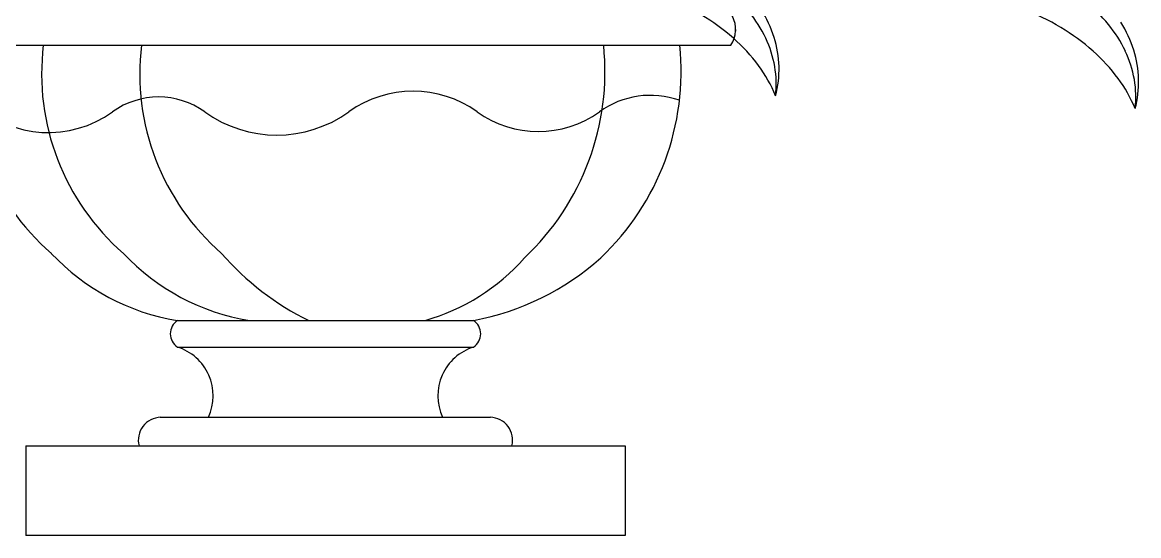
# Model space of a CAD drawing. Header units: millimetres. Extents: x 22565 to 38821, y 15578 to 26720.
# Drawn here: x 32739.3 to 33049.2, y 21678.9 to 21821.5 of the extents above; entities that cross this region are included whole.
import ezdxf

# ---------------------------------------------------------------- set-up
doc = ezdxf.new("R2010")
doc.units = ezdxf.units.MM

# ---------------------------------------------------------------- blocks, each defined once
blk = doc.blocks.new('A$C02A11870')
for p, q in [((371.07, 140.1), (371.07, 140.6)), ((144.85, 136.17), (369.71, 136.17)), ((216.06, 59.75), (298.33, 59.75)), ((216.06, 52.38), (298.33, 52.38)), ((211.31, 32.87), (302.96, 32.87)), ((174.01, 24.93), (174.01, 0)), ((174.01, 24.93), (308.95, 24.93)), ((308.95, 24.93), (340.38, 24.93)), ((340.38, 24.93), (340.38, 0)), ((340.38, 0), (174.01, 0))]:
    blk.add_line(p, q)
for centre, radius, start, end in [((363.21, 140.6), 7.86, 325.7711, 90), ((349.93, 128.3), 33.38, 17.5533, 32.2659), ((423.89, 78.71), 72.77, 59.0122, 68.2956), ((439.82, 113.57), 44.87, 39.2515, 51.2766), ((330.55, 92.99), 60.24, 48.5288, 59.0595), ((346.62, 122.54), 36.31, 25.4135, 39.2599), ((430.38, 89.43), 60.24, 48.5288, 59.0595), ((446.45, 118.98), 36.31, 25.4135, 39.2599), ((449.76, 124.74), 33.38, 17.5533, 32.2659), ((338.16, 101.56), 48.79, 36.4436, 48.5649), ((351.6, 124.95), 30.78, 9.8931, 25.3474), ((353.55, 129.51), 29.57, 1.495, 17.4429), ((224.36, 128.23), 66.01, 173.0862, 229.0369), ((244.39, 128.23), 66.01, 173.0862, 229.0369), ((271.64, 128.23), 66.01, 173.0862, 229.0369), ((263.58, 128.92), 71.21, 313.3553, 5.8419), ((284.71, 128.92), 71.21, 313.3553, 5.8419), ((437.99, 97.99), 48.79, 36.4436, 48.5649), ((451.42, 121.38), 30.78, 9.8931, 25.3474), ((453.38, 125.94), 29.57, 1.495, 17.4429), ((345.31, 106.84), 39.9, 22.5816, 36.4397), ((353.66, 125.38), 28.67, 353.5474, 9.7476), ((353.85, 129.6), 29.26, 345.2754, 1.3336), ((445.14, 103.27), 39.9, 22.5816, 36.4397), ((453.49, 121.82), 28.67, 353.5474, 9.7476), ((453.68, 126.03), 29.26, 345.2754, 1.3336), ((210.87, 99.91), 21.91, 54.268, 125.732), ((281.51, 92.95), 30.48, 54.268, 125.732), ((347.42, 97.98), 24.29, 70.6424, 125.732), ((180.25, 142.46), 30.51, 227.6369, 305.732), ((243.68, 145.53), 34.29, 234.268, 305.732), ((316.27, 141.27), 29.05, 234.268, 305.732), ((226.01, 120.58), 61.64, 223.2079, 260.7062), ((246.04, 120.58), 61.64, 223.2079, 260.7062), ((286.29, 128.62), 76.68, 220.9396, 243.9227), ((268.98, 115.58), 58.04, 285.8686, 318.5323), ((284.37, 132.51), 74.09, 280.857, 311.6407), ((218.56, 56.06), 4.45, 124.1332, 235.8668), ((295.83, 56.06), 4.45, 304.1332, 55.8668), ((211.86, 38.86), 14.15, 334.9674, 72.7465), ((302.53, 38.86), 14.15, 107.2535, 205.0326), ((211.58, 26.52), 6.35, 91.4464, 194.4796), ((302.8, 26.52), 6.35, 345.5204, 88.5536)]:
    blk.add_arc(centre, radius, start, end)

msp = doc.modelspace()

# ---------------------------------------------------------------- block references
msp.add_blockref('A$C02A11870', (32566.22, 21678.95))

doc.saveas('drawing.dxf')
